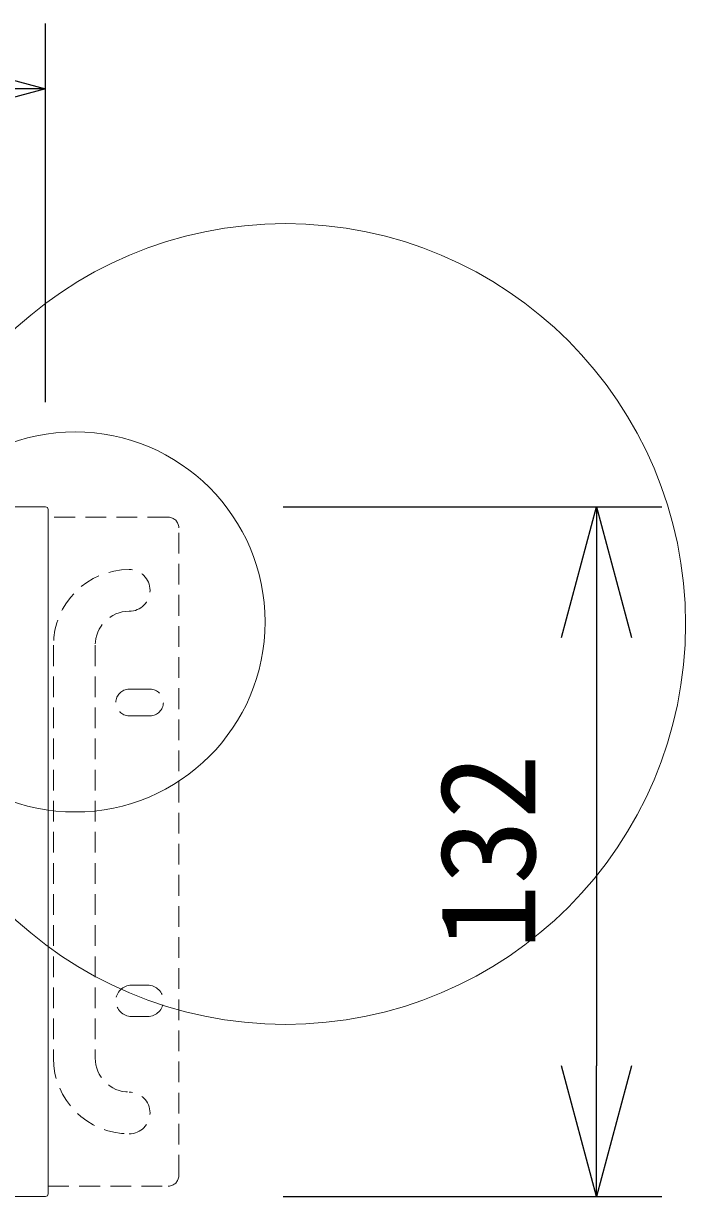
# Model space of a CAD drawing. Units: millimetres, scale not verified. Extents: x -63 to 62, y -56 to 57.
# Drawn here: x -10.22 to 2.45, y 14.3 to 36.75 of the extents above; entities that cross this region are included whole.
import ezdxf
from ezdxf.enums import TextEntityAlignment as Align

# ---------------------------------------------------------------- set-up
doc = ezdxf.new("R2010")
doc.units = ezdxf.units.MM
doc.header["$LTSCALE"] = 0.125
doc.linetypes.add('USER1', pattern=[4.7625, 3.175, -1.5875])
doc.layers.add('0-0_0', color=7, linetype='Continuous')
doc.layers.add('0-4_SUNPO', color=7, linetype='Continuous')
doc.layers.add('0-5_GAIKEI', color=1, linetype='Continuous', lineweight=18)
doc.styles.add('ＭＳ ゴシック', font='')
doc.styles.get('ＭＳ ゴシック').set_extended_font_data('MS Gothic')

# ---------------------------------------------------------------- blocks, each defined once
blk = doc.blocks.new('_Open30')
at = {"layer": '0-0_0'}
blk.add_line((0, 0), (-1, 0), dxfattribs=at)
blk.add_lwpolyline([(-1, 0.26795), (0, 0), (-1, -0.26795)], dxfattribs=at)
blk = doc.blocks.new('D3')
at = {"layer": '0-4_SUNPO'}
blk.add_line((183.6997, 91.0017), (183.6997, 98.2517), dxfattribs=at)
at = {"layer": '0-4_SUNPO', "xscale": 2.5, "yscale": 2.5}
blk.add_blockref('_Open30', (183.6997, 97.0017), dxfattribs=at)
blk = doc.blocks.new('D2')
at = {"layer": '0-4_SUNPO'}
for p, q in [((188.2497, 89.0017), (195.4997, 89.0017)), ((194.2497, 86.5017), (194.2497, 78.3017)), ((188.2497, 75.8017), (195.4997, 75.8017))]:
    blk.add_line(p, q, dxfattribs=at)
at = {"layer": '0-4_SUNPO', "xscale": 2.5, "yscale": 2.5}
for p, rotation in [((194.2497, 89.0017), 90), ((194.2497, 75.8017), 270)]:
    blk.add_blockref('_Open30', p, dxfattribs=dict(at, rotation=rotation))
at = {"layer": '0-4_SUNPO', "style": 'ＭＳ ゴシック'}
blk.add_text('132', height=1.833, rotation=90, dxfattribs=at).set_placement((193.6247, 80.5267), align=Align.BOTTOM_LEFT)

msp = doc.modelspace()

# ---------------------------------------------------------------- linework, layer by layer
at = {"layer": '0-5_GAIKEI', "color": 7}
for p, q in [((-9.801, 27.5018), (-52.701, 27.5018)), ((-9.751, 14.3518), (-9.751, 27.4518)), ((-9.801, 14.3018), (-52.701, 14.3018))]:
    msp.add_line(p, q, dxfattribs=at)
at = {"layer": '0-5_GAIKEI', "linetype": 'USER1'}
for p, q in [((-7.451, 27.3018), (-9.751, 27.3018)), ((-7.251, 14.7018), (-7.251, 27.1018)), ((-9.651, 24.8518), (-9.651, 16.9518)), ((-8.851, 24.8518), (-8.851, 16.9518)), ((-8.201, 24.0118), (-7.801, 24.0118)), ((-7.801, 23.5018), (-8.201, 23.5018)), ((-8.156, 18.3468), (-7.846, 18.3468)), ((-7.846, 17.7468), (-8.156, 17.7468)), ((-9.751, 14.5018), (-7.451, 14.5018))]:
    msp.add_line(p, q, dxfattribs=at)
at = {"layer": '0-5_GAIKEI'}
for centre, radius in [((-5.2098, 25.2586), 7.6624), ((-9.2353, 25.298), 3.6367)]:
    msp.add_circle(centre, radius, dxfattribs=at)
at = {"layer": '0-5_GAIKEI', "color": 7}
for centre, start, end in [((-9.801, 27.4518), 0, 90), ((-9.801, 14.3518), 270, 0)]:
    msp.add_arc(centre, 0.05, start, end, dxfattribs=at)
at = {"layer": '0-5_GAIKEI', "linetype": 'USER1'}
for centre, radius, start, end in [((-7.451, 27.1018), 0.2, 0, 90), ((-8.201, 24.8518), 1.45, 90, 180), ((-8.201, 25.9018), 0.4, 270, 90), ((-8.201, 24.8518), 0.65, 90, 180), ((-8.201, 23.7568), 0.255, 90, 270), ((-7.801, 23.7568), 0.255, 270, 90), ((-8.156, 18.0468), 0.3, 90, 270), ((-7.846, 18.0468), 0.3, 270, 90), ((-8.201, 16.9518), 1.45, 180, 270), ((-8.201, 16.9518), 0.65, 180, 270), ((-8.201, 15.9018), 0.4, 270, 90), ((-7.451, 14.7018), 0.2, 270, 0)]:
    msp.add_arc(centre, radius, start, end, dxfattribs=at)

# ---------------------------------------------------------------- block references
at = {"layer": '0-4_SUNPO'}
for name in ['D3', 'D2']:
    msp.add_blockref(name, (-193.5007, -61.4999), dxfattribs=at)

doc.saveas('drawing.dxf')
